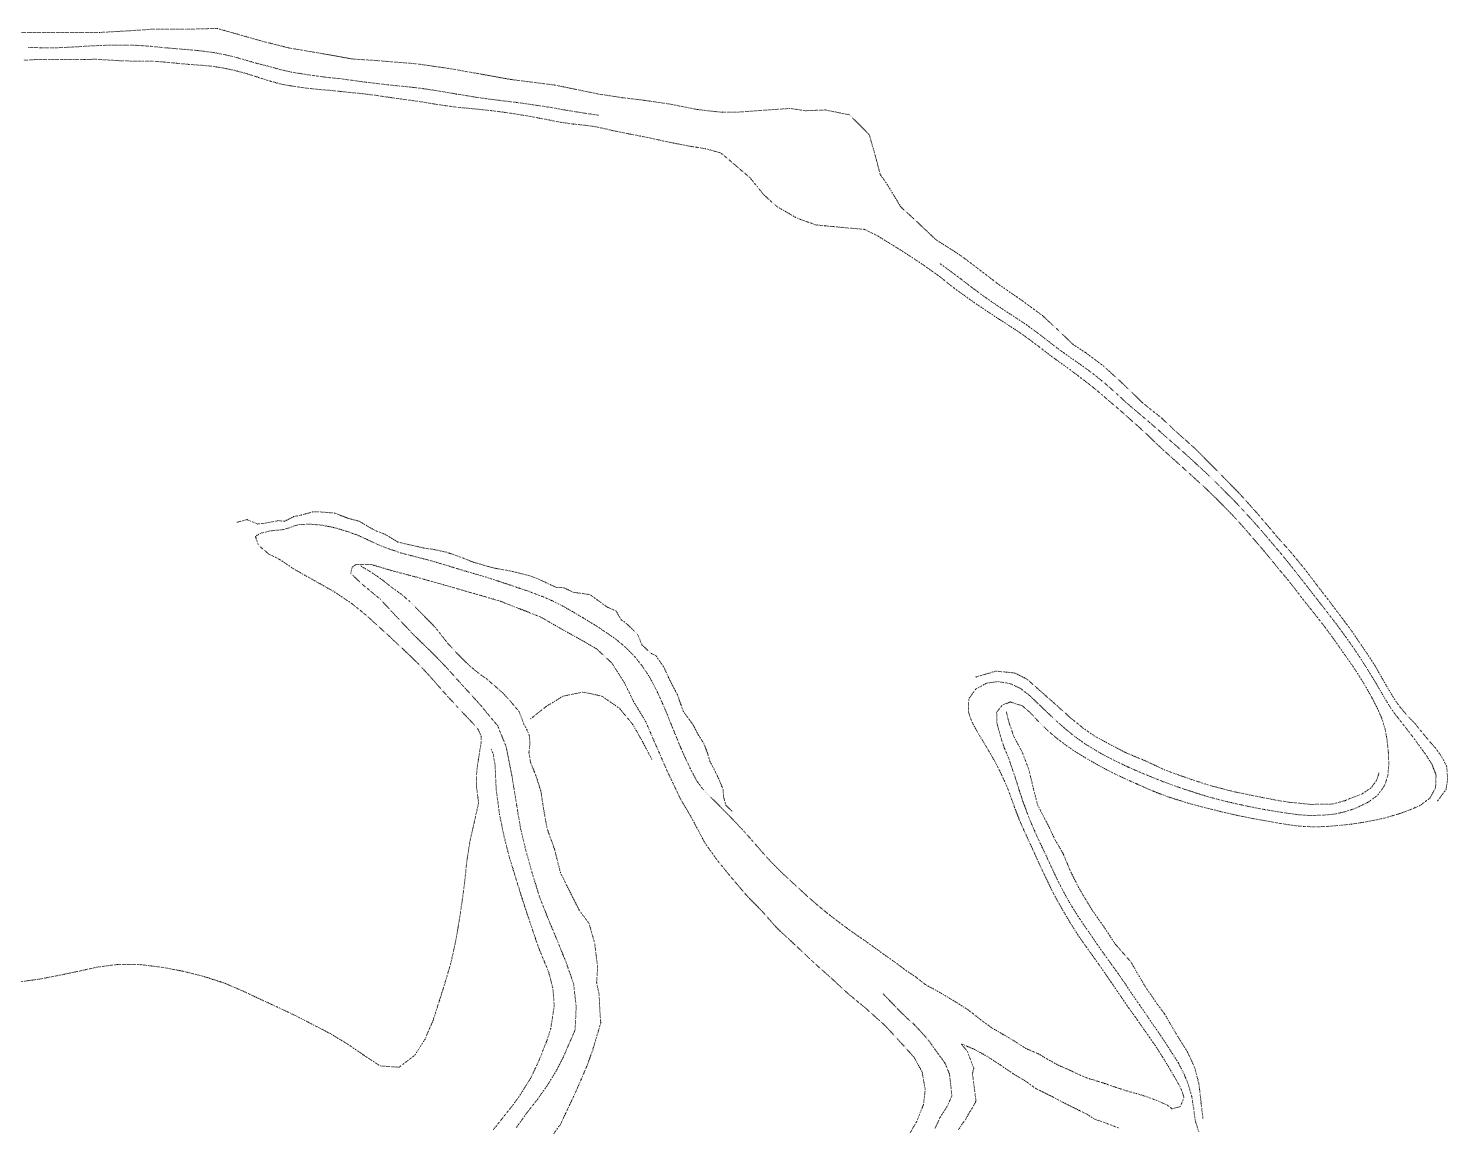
# Model space of a CAD drawing. Extents: x 682410 to 689460, y 7661803 to 7669124.
# Drawn here: x 687350 to 687881, y 7667859 to 7668270 of the extents above; entities that cross this region are included whole.
import ezdxf

# ---------------------------------------------------------------- set-up
doc = ezdxf.new("R2010")
doc.units = 0
doc.header["$MEASUREMENT"] = 0
doc.linetypes.add('DOT', pattern=[0.25, 0, -0.25])
doc.layers.add('02 TOE_Line', color=1, linetype='DOT', lineweight=20)

msp = doc.modelspace()

# ---------------------------------------------------------------- linework, layer by layer
at = {"layer": '02 TOE_Line'}
for points in [[(687877.37, 7667980.5, 4347.24), (687880.73, 7667985.01, 4346.11), (687881.32, 7667988.88, 4345.47), (687881.01, 7667993.58, 4344.84), (687878.97, 7667997.56, 4344.71), (687876.62, 7668000.69, 4344.66), (687873.37, 7668004.44, 4344.56), (687869.11, 7668009.68, 4344.11), (687865.98, 7668012.94, 4344.02), (687862.75, 7668016.84, 4343.91), (687860.6, 7668020.16, 4343.73), (687857.6, 7668025.24, 4343.37), (687853.8, 7668031.92, 4342.84), (687850.68, 7668036.63, 4342.63), (687847.85, 7668040.75, 4342.43), (687845.04, 7668044.88, 4342.17), (687840.22, 7668051.31, 4341.84), (687836.2, 7668056.62, 4341.48), (687832.17, 7668061.82, 4341.04), (687827.92, 7668067.42, 4340.36), (687822.79, 7668073.7, 4339.78), (687817.43, 7668079.69, 4339.32), (687814.12, 7668083.64, 4338.83), (687810.29, 7668088.12, 4338.31), (687804.04, 7668095.13, 4337.5), (687796.67, 7668102.69, 4336.41), (687787.01, 7668112.46, 4334.5), (687779.34, 7668119.29, 4333.23), (687774.39, 7668123.99, 4332.34), (687766.87, 7668130.01, 4331.6), (687759.67, 7668137.03, 4330.36), (687752.23, 7668143.82, 4329.35), (687745.7, 7668148.65, 4328.66), (687740.93, 7668151.8, 4328.29), (687735.54, 7668156.95, 4327.34), (687729.55, 7668162.55, 4326.45), (687721.52, 7668168.44, 4326.05), (687713.02, 7668174.29, 4325.94), (687706.62, 7668179.21, 4325.84), (687699.05, 7668184.95, 4325.75), (687696.75, 7668186.42, 4325.81), (687693.21, 7668188.68, 4325.91), (687689.66, 7668190.95, 4326.01), (687685.78, 7668194.63, 4325.62), (687681.39, 7668198.75, 4325.1), (687676.49, 7668203.26, 4324.44), (687673.94, 7668207.47, 4323.5), (687671.38, 7668211.67, 4322.48), (687668.82, 7668215.38, 4321.74), (687667.63, 7668219.8, 4320.49), (687666.43, 7668224.21, 4319.09), (687664.71, 7668230.23, 4317.29), (687661.02, 7668233.96, 4316.75), (687657.32, 7668237.69, 4316.1), (687652.76, 7668238.61, 4316.64), (687648.19, 7668239.52, 4317.19), (687640.79, 7668239.25, 4318.76), (687634.98, 7668240.1, 4319.6), (687628.6, 7668239.65, 4321.13), (687622.22, 7668239.2, 4322.49), (687615.84, 7668238.75, 4323.88), (687609.55, 7668238.65, 4325.19), (687604.97, 7668239.17, 4325.94), (687600.39, 7668239.68, 4326.68), (687597.13, 7668240.33, 4327.1), (687589.81, 7668241.77, 4328.04), (687579.03, 7668243.33, 4329.68), (687572.14, 7668244.13, 4330.75), (687563.37, 7668245.48, 4331.9), (687546.97, 7668248.84, 4333.65), (687530.49, 7668250.94, 4335.75), (687508.36, 7668254.92, 4337.62), (687495.29, 7668256.8, 4338.9), (687480.25, 7668258.03, 4340.74), (687471.15, 7668258.61, 4342.1), (687461.83, 7668260.29, 4342.8), (687447.16, 7668262.79, 4344.7), (687436.31, 7668265.55, 4346.15), (687427.74, 7668268, 4347.16), (687420.44, 7668270.08, 4347.61), (687408.27, 7668269.73, 4350), (687397.05, 7668269.83, 4351.95), (687387.08, 7668269.16, 4354.12), (687376.41, 7668268.55, 4355.77), (687345.57, 7668268.54, 4359.2)], [(687563.38, 7668237.54, 4335.9), (687558.47, 7668238.27, 4336.63), (687553.61, 7668239.04, 4337.24), (687549.58, 7668239.72, 4337.76), (687545.45, 7668240.47, 4338.36), (687541.23, 7668241.11, 4338.83), (687536.88, 7668241.74, 4339.35), (687532.52, 7668242.36, 4339.89), (687528.26, 7668242.86, 4340.42), (687523.29, 7668243.49, 4341.02), (687518.63, 7668244.08, 4341.61), (687514.32, 7668244.82, 4342.02), (687510.08, 7668245.5, 4342.43), (687505.93, 7668246.23, 4342.75), (687501.7, 7668246.9, 4343.18), (687497.62, 7668247.51, 4343.57), (687493.35, 7668248.06, 4343.98), (687488.55, 7668248.51, 4344.46), (687484.47, 7668248.95, 4344.86), (687480.29, 7668249.44, 4345.29), (687476.24, 7668249.9, 4345.82), (687471.46, 7668250.57, 4346.24), (687466.83, 7668251.22, 4346.7), (687461.97, 7668251.69, 4347.34), (687457.22, 7668252.32, 4347.88), (687452.53, 7668253.01, 4348.55), (687448.18, 7668253.72, 4348.99), (687443.94, 7668254.71, 4349.6), (687439.54, 7668255.9, 4350.15), (687434.82, 7668257.11, 4350.71), (687430.96, 7668258.23, 4351.22), (687426.96, 7668259.38, 4351.75), (687422.86, 7668260.34, 4352.24), (687418.8, 7668261.09, 4352.8), (687414.79, 7668261.59, 4353.24), (687409.86, 7668262.09, 4353.75), (687404.94, 7668262.5, 4354.23), (687400.15, 7668262.9, 4354.84), (687395.52, 7668263.38, 4355.36), (687390.83, 7668263.72, 4356), (687386.23, 7668263.82, 4356.63), (687381.77, 7668263.84, 4357.17), (687377.27, 7668263.7, 4357.77), (687372.86, 7668263.5, 4358.3), (687368.26, 7668263.21, 4358.87), (687363.66, 7668262.95, 4359.44), (687359.12, 7668262.78, 4360.13), (687354.29, 7668262.84, 4360.7), (687349.59, 7668262.96, 4361.36)], [(687346.5, 7667913, 4483.34), (687354, 7667914, 4481.72), (687361.63, 7667915.5, 4479.91), (687368.81, 7667917, 4478.05), (687375.69, 7667918.5, 4476.23), (687383.19, 7667919.5, 4474.42), (687391.19, 7667919.5, 4472.66), (687399.31, 7667918.5, 4470.98), (687407.5, 7667917, 4469.29), (687415.44, 7667915, 4467.75), (687423.12, 7667912.5, 4466.42), (687430.19, 7667909.5, 4465.32), (687436.56, 7667906.5, 4464.35), (687443.06, 7667903.5, 4463.36), (687449.44, 7667900.5, 4462.21), (687456.25, 7667897, 4460.84), (687463, 7667893.5, 4459.28), (687469.56, 7667889.5, 4457.66), (687475.38, 7667885.5, 4456.16), (687481.5, 7667881.5, 4454.87), (687488.62, 7667881, 4453.24), (687494.5, 7667885.5, 4451.27), (687498.31, 7667891.5, 4449.38), (687501.31, 7667898.5, 4447.62), (687503.56, 7667905.5, 4445.85), (687505.94, 7667913, 4444.14), (687508.12, 7667920.5, 4442.68), (687509.75, 7667928, 4441.19), (687511.06, 7667935.5, 4439.53), (687512.19, 7667943, 4437.98), (687513.19, 7667950.5, 4436.48), (687513.94, 7667958, 4434.88), (687515.12, 7667965.5, 4433.33), (687516.69, 7667972.5, 4431.84), (687518.38, 7667980, 4430.13), (687517.55, 7667986.45, 4428.77), (687517.56, 7667990.21, 4428.06), (687517.85, 7667993.2, 4427.43), (687518.55, 7667997.8, 4426.88), (687519.28, 7668002.27, 4426.16), (687519.36, 7668005.01, 4425.88), (687517.99, 7668007.94, 4425.67), (687510.58, 7668015.79, 4424.92), (687506.5, 7668020.21, 4424.45), (687499.86, 7668027.72, 4423.76), (687495.73, 7668032.17, 4423.43), (687492.5, 7668035.3, 4423.03), (687485.09, 7668042.26, 4422.12), (687476.27, 7668050.3, 4421.19), (687471.03, 7668054.54, 4420.7), (687464.2, 7668059.16, 4420.03), (687455.88, 7668063.81, 4419.53), (687449.12, 7668067.63, 4419.58), (687443.86, 7668071.19, 4419.33), (687439.69, 7668073.28, 4419.46), (687435.95, 7668076.49, 4419.51), (687434.78, 7668079.81, 4419.35), (687436.77, 7668081.02, 4419.21), (687440.4, 7668081.89, 4419.12), (687445.44, 7668082.38, 4419.01), (687451.06, 7668084.26, 4418.41), (687455.35, 7668084.38, 4418.41), (687459.47, 7668084.05, 4418.24), (687464.07, 7668083.18, 4418.11), (687468.23, 7668081.95, 4417.95), (687472.74, 7668080.41, 4417.7), (687476.67, 7668078.63, 4417.51), (687480.82, 7668076.71, 4417.3), (687485.4, 7668074.95, 4416.98), (687489.34, 7668073.6, 4416.73), (687493.53, 7668072.48, 4416.57), (687497.93, 7668071.38, 4416.44), (687502.46, 7668070.13, 4416.34), (687507, 7668068.78, 4416.21), (687511.55, 7668067.35, 4416.03), (687516.19, 7668066.02, 4415.87), (687520.88, 7668064.63, 4415.73), (687525.56, 7668063.12, 4415.57), (687530.11, 7668061.63, 4415.39), (687534.29, 7668060.2, 4415.21), (687538.24, 7668058.83, 4415.02), (687542.06, 7668057.4, 4414.82), (687545.83, 7668055.78, 4414.57), (687549.66, 7668053.84, 4414.42), (687553.56, 7668051.65, 4414.16), (687557.55, 7668049.29, 4413.82), (687561.66, 7668046.8, 4413.48), (687565.6, 7668044.2, 4413.21), (687569.48, 7668041.53, 4412.97), (687573.19, 7668038.49, 4412.78), (687576.68, 7668034.96, 4412.52), (687579.82, 7668031.07, 4412.25), (687582.52, 7668026.91, 4411.84), (687584.86, 7668022.58, 4411.48), (687586.88, 7668018.13, 4411.04), (687588.86, 7668013.58, 4410.6), (687590.74, 7668008.84, 4410.14), (687592.73, 7668004.02, 4409.58), (687594.23, 7668000.32, 4409.12), (687595.88, 7667996.63, 4408.61), (687597.67, 7667992.87, 4408.04), (687599.99, 7667988.44, 4407.76), (687602.24, 7667985.29, 4407), (687605.41, 7667982.08, 4406.31), (687608.85, 7667978.6, 4405.55), (687611.82, 7667975.61, 4404.95), (687614.83, 7667972.49, 4404.45), (687617.77, 7667969.35, 4404.08), (687620.63, 7667966.13, 4403.56), (687623.51, 7667962.84, 4403.08), (687626.31, 7667959.63, 4402.57), (687629.15, 7667956.63, 4402.16), (687632.12, 7667953.71, 4401.69), (687635.23, 7667950.83, 4401.18), (687638.42, 7667947.89, 4400.72), (687641.62, 7667944.95, 4400.19), (687644.98, 7667942.02, 4399.7), (687648.56, 7667939.01, 4399.21), (687652.34, 7667936.12, 4398.69), (687656.04, 7667933.31, 4398.22), (687659.84, 7667930.6, 4397.75), (687663.66, 7667927.96, 4397.18), (687667.39, 7667925.3, 4396.68), (687670.99, 7667922.68, 4396.21), (687674.46, 7667920.23, 4395.79), (687678.41, 7667917.28, 4395.32), (687682.27, 7667914.69, 4394.93), (687685.72, 7667911.95, 4394.49), (687690.29, 7667909.47, 4394.01), (687696.77, 7667905.64, 4392.46), (687701.87, 7667902.39, 4392.03), (687707.12, 7667898.27, 4391.64), (687710.57, 7667895.74, 4391.1), (687714.74, 7667893.36, 4390.67), (687718.98, 7667890.83, 4390.21), (687723.37, 7667888.01, 4389.75), (687727.97, 7667886.06, 4389.22), (687731.5, 7667883.96, 4388.67), (687735.74, 7667881.65, 4388.02), (687740.06, 7667879.77, 4387.4), (687744.16, 7667877.82, 4386.9), (687747.25, 7667876.66, 4386.44), (687752, 7667875.21, 4385.89), (687757.83, 7667873.19, 4385.36), (687760.88, 7667872.21, 4384.92), (687764.79, 7667871.11, 4384.52), (687768.05, 7667870.13, 4384.23), (687772.28, 7667868.61, 4384.05), (687776.3, 7667866.82, 4383.61), (687778.06, 7667865.42, 4383.66), (687781.24, 7667866.29, 4383.47), (687782.58, 7667869.74, 4383.04), (687781.31, 7667873.38, 4382.46), (687779.16, 7667877.1, 4381.88), (687776.75, 7667881.24, 4381.25), (687774.52, 7667884.88, 4380.56), (687772.08, 7667888.72, 4379.94), (687769.51, 7667892.42, 4379.42), (687766.97, 7667896.07, 4378.9), (687764.37, 7667899.76, 4378.32), (687761.73, 7667903.42, 4377.77), (687759.15, 7667907.19, 4377.24), (687756.47, 7667911.15, 4376.61), (687753.75, 7667915.08, 4376.07), (687751.01, 7667919.05, 4375.51), (687748.29, 7667922.86, 4375.12), (687745.61, 7667926.59, 4374.75), (687742.89, 7667930.45, 4374.4), (687740.35, 7667934.48, 4374), (687738.02, 7667938.38, 4373.74), (687735.81, 7667942.22, 4373.46), (687733.65, 7667946.15, 4373.14), (687731.68, 7667950.22, 4372.82), (687729.56, 7667954.61, 4372.52), (687727.83, 7667958.37, 4372.24), (687726.09, 7667962.26, 4371.97), (687724.28, 7667966.13, 4371.7), (687722.56, 7667969.91, 4371.51), (687720.92, 7667973.62, 4371.34), (687719.18, 7667978.15, 4371.14), (687717.59, 7667982.59, 4370.97), (687716.03, 7667986.64, 4370.67), (687714.23, 7667990.63, 4370.32), (687712.24, 7667994.6, 4369.97), (687710.1, 7667998.4, 4369.68), (687707.7, 7668002.47, 4369.37), (687705.42, 7668006.2, 4369.12), (687703.27, 7668010.1, 4368.92), (687701.81, 7668014.09, 4368.71), (687701.97, 7668018.92, 4368.61), (687704.59, 7668022.65, 4368.29), (687708.74, 7668024.87, 4367.75), (687712.88, 7668025.43, 4367.35), (687717.42, 7668024.71, 4366.99), (687721.32, 7668022.88, 4366.59), (687724.86, 7668020.12, 4366.05), (687728.08, 7668017.03, 4365.41), (687731.49, 7668013.78, 4364.69), (687735, 7668010.5, 4364.09), (687738.57, 7668007.34, 4363.5), (687741.78, 7668004.78, 4362.99), (687745.19, 7668002.35, 4362.41), (687748.95, 7668000.01, 4361.96), (687752.94, 7667997.7, 4361.43), (687757.19, 7667995.54, 4360.95), (687761.54, 7667993.48, 4360.52), (687765.86, 7667991.58, 4360.11), (687770.12, 7667989.83, 4359.72), (687774.37, 7667988.1, 4359.25), (687778.62, 7667986.53, 4358.78), (687782.83, 7667985.11, 4358.33), (687787.11, 7667983.71, 4357.88), (687791.29, 7667982.39, 4357.42), (687795.54, 7667981.24, 4356.97), (687799.88, 7667980.19, 4356.5), (687804.18, 7667979.22, 4356.07), (687808.47, 7667978.34, 4355.72), (687812.75, 7667977.51, 4355.37), (687817.05, 7667976.81, 4355), (687821.28, 7667976.13, 4354.59), (687825.4, 7667975.59, 4354.1), (687829.49, 7667975.29, 4353.55), (687834.39, 7667975.37, 4352.92), (687839, 7667975.81, 4352.36), (687843.21, 7667976.76, 4351.69), (687847.1, 7667978.11, 4351.03), (687851.33, 7667980.13, 4350.14), (687855.03, 7667982.75, 4349.26), (687857.68, 7667986.44, 4348.28), (687858.96, 7667990.25, 4347.56), (687859.32, 7667994.43, 4346.83), (687859.12, 7667998.93, 4346.1), (687858.65, 7668003.55, 4345.62), (687857.89, 7668007.73, 4345.24), (687856.66, 7668011.69, 4344.82), (687854.96, 7668015.54, 4344.48), (687852.95, 7668019.45, 4344.26), (687850.74, 7668023.39, 4344.01), (687848.34, 7668027.34, 4343.77), (687845.86, 7668031.13, 4343.55), (687843.28, 7668034.78, 4343.34), (687840.7, 7668038.44, 4343.13), (687838.06, 7668042.22, 4342.9), (687835.26, 7668045.98, 4342.71), (687832.36, 7668049.72, 4342.54), (687829.47, 7668053.32, 4342.37), (687826.53, 7668057.07, 4342.01), (687823.51, 7668060.97, 4341.6), (687820.98, 7668064.16, 4341.18), (687818.05, 7668067.62, 4340.8), (687815.25, 7668071.08, 4340.48), (687812.29, 7668074.63, 4340.11), (687809.17, 7668078.28, 4339.7), (687805.91, 7668082.08, 4339.29), (687803.14, 7668085.2, 4338.96), (687800.26, 7668088.31, 4338.64), (687797.22, 7668091.38, 4338.3), (687794.27, 7668094.38, 4337.89), (687791.35, 7668097.2, 4337.45), (687788.29, 7668100.03, 4336.99), (687785.23, 7668102.78, 4336.52), (687782.23, 7668105.5, 4336.11), (687778.59, 7668108.79, 4335.57), (687775.02, 7668111.99, 4334.95), (687771.73, 7668115.05, 4334.41), (687768.61, 7668118.12, 4333.95), (687765.52, 7668120.93, 4333.57), (687762.27, 7668123.81, 4333.2), (687758.85, 7668126.86, 4332.73), (687755.4, 7668129.81, 4332.36), (687752.02, 7668132.73, 4331.96), (687748.7, 7668135.52, 4331.61), (687745.16, 7668138.26, 4331.17), (687741.59, 7668140.97, 4330.75), (687738.11, 7668143.57, 4330.38), (687734.46, 7668146.14, 4330.07), (687731.08, 7668148.67, 4329.75), (687727.79, 7668151.22, 4329.66), (687723.9, 7668154.13, 4329.51), (687719.88, 7668156.97, 4329.34), (687716.3, 7668159.24, 4329.41), (687713.5, 7668161.08, 4329.43), (687710.7, 7668162.92, 4329.46), (687707.16, 7668165.29, 4329.46), (687703.61, 7668167.67, 4329.45), (687700.19, 7668170.13, 4329.44), (687696.76, 7668172.59, 4329.43), (687693.84, 7668174.91, 4329.35), (687690.93, 7668177.23, 4329.27), (687686.24, 7668180.57, 4329.25), (687681.33, 7668183.9, 4329.28), (687678.58, 7668185.66, 4329.22), (687675.82, 7668187.43, 4329.16), (687671.86, 7668189.88, 4329.17), (687667.9, 7668192.33, 4329.19), (687662.93, 7668194.82, 4328.97), (687656.99, 7668195.3, 4329.17), (687651.26, 7668195.84, 4329.16), (687647.96, 7668196.16, 4329.22), (687644.66, 7668196.49, 4329.28), (687641.08, 7668197.78, 4329.32), (687637.5, 7668199.07, 4329.36), (687633.77, 7668201.23, 4329.39), (687630.03, 7668203.4, 4329.41), (687627.62, 7668205.58, 4329.42), (687625.22, 7668207.76, 4329.42), (687622.62, 7668210.95, 4329.42), (687620.03, 7668214.14, 4329.41), (687616.43, 7668217.22, 4329.49), (687612.84, 7668220.29, 4329.58), (687609.05, 7668223.47, 4329.99), (687606.15, 7668224.25, 4330.25), (687603.25, 7668225.02, 4330.51), (687599.99, 7668225.55, 4330.92), (687596.74, 7668226.09, 4331.34), (687593.6, 7668226.7, 4331.8), (687590.45, 7668227.31, 4332.26), (687587.41, 7668227.97, 4332.69), (687584.36, 7668228.64, 4333.11), (687582.87, 7668228.96, 4333.29), (687578.87, 7668229.77, 4333.87), (687574.47, 7668230.63, 4334.36), (687570.37, 7668231.44, 4334.89), (687566.45, 7668232.31, 4335.26), (687562.28, 7668233.25, 4335.85), (687558.26, 7668233.8, 4336.49), (687553.9, 7668234.26, 4337.2), (687549.29, 7668234.89, 4337.84), (687544.79, 7668235.77, 4338.39), (687540.43, 7668236.6, 4338.91), (687536.3, 7668237.34, 4339.36), (687532.04, 7668238.05, 4339.88), (687527.92, 7668238.67, 4340.41), (687523.21, 7668239.26, 4340.99), (687518.66, 7668239.75, 4341.51), (687514.35, 7668240.16, 4341.96), (687510.27, 7668240.56, 4342.35), (687505.84, 7668241.14, 4342.63), (687501.82, 7668241.76, 4343.05), (687497.66, 7668242.47, 4343.5), (687493.18, 7668243.1, 4343.91), (687488.69, 7668243.72, 4344.41), (687484.44, 7668244.32, 4344.82), (687480.45, 7668244.92, 4345.26), (687475.83, 7668245.52, 4345.71), (687471.64, 7668245.95, 4346.19), (687467.29, 7668246.38, 4346.69), (687462.99, 7668246.86, 4347.23), (687458.58, 7668247.19, 4347.65), (687454.03, 7668247.69, 4348.27), (687449.47, 7668248.33, 4348.8), (687444.96, 7668249.08, 4349.41), (687440.41, 7668250.29, 4349.85), (687435.78, 7668251.77, 4350.39), (687431.27, 7668253.18, 4350.98), (687426.86, 7668254.39, 4351.61), (687422.57, 7668255.27, 4352.14), (687418.42, 7668255.93, 4352.72), (687414.01, 7668256.31, 4353.15), (687409.57, 7668256.62, 4353.71), (687405.13, 7668257.04, 4354.25), (687400.89, 7668257.46, 4354.74), (687396.79, 7668257.78, 4355.22), (687392.64, 7668257.81, 4355.64), (687388.59, 7668257.82, 4356.21), (687383.93, 7668257.98, 4356.87), (687379.88, 7668258.23, 4357.36), (687375.2, 7668258.5, 4357.95), (687370.71, 7668258.48, 4358.54), (687366.33, 7668258.43, 4359.03), (687361.81, 7668258.41, 4359.72), (687357.31, 7668258.38, 4360.3), (687352.65, 7668258.42, 4360.89), (687348.07, 7668258.11, 4361.51)], [(687788.12, 7667856.8, 4383.68), (687786.73, 7667861.26, 4383.51), (687786.23, 7667865.41, 4383.37), (687785.48, 7667870.06, 4383.01), (687784.3, 7667874.28, 4382.53), (687782.57, 7667878.53, 4381.95), (687780.36, 7667882.8, 4381.3), (687778.19, 7667886.19, 4380.71), (687775.93, 7667889.73, 4380.17), (687773.48, 7667893.44, 4379.63), (687770.91, 7667897.1, 4379.11), (687768.37, 7667900.81, 4378.56), (687765.8, 7667904.53, 4378.04), (687763.21, 7667908.27, 4377.42), (687760.64, 7667912.1, 4376.87), (687758, 7667915.99, 4376.39), (687755.28, 7667919.7, 4375.83), (687752.62, 7667923.42, 4375.33), (687750.11, 7667926.98, 4374.95), (687747.78, 7667930.43, 4374.62), (687745.37, 7667933.86, 4374.25), (687742.95, 7667937.45, 4374.01), (687740.69, 7667941.05, 4373.67), (687738.55, 7667944.75, 4373.39), (687736.59, 7667948.39, 4373.07), (687734.74, 7667952.09, 4372.8), (687733.04, 7667955.72, 4372.56), (687731.2, 7667959.67, 4372.27), (687729.22, 7667963.9, 4371.98), (687727.23, 7667968.1, 4371.69), (687725.41, 7667972.29, 4371.45), (687723.78, 7667976.46, 4371.24), (687722.25, 7667980.58, 4371.04), (687720.9, 7667984.68, 4370.84), (687719.65, 7667988.69, 4370.64), (687718.35, 7667992.53, 4370.37), (687716.8, 7667997, 4369.88), (687715.03, 7668001.22, 4369.51), (687713.72, 7668005.48, 4369.38), (687712.45, 7668009.97, 4368.77), (687712.42, 7668013.92, 4368.14), (687714.57, 7668016.68, 4367.25), (687717.61, 7668017.79, 4366.31), (687722.1, 7668016.3, 4365.66), (687725.14, 7668013.66, 4365.39), (687728.18, 7668010.39, 4364.79), (687731.65, 7668006.98, 4364.16), (687735.39, 7668003.85, 4363.55), (687739.36, 7668000.89, 4362.86), (687742.74, 7667998.66, 4362.37), (687746.29, 7667996.5, 4361.97), (687749.93, 7667994.43, 4361.55), (687753.62, 7667992.4, 4361.17), (687757.39, 7667990.54, 4360.82), (687761.13, 7667988.79, 4360.39), (687764.9, 7667987.11, 4360.02), (687768.63, 7667985.43, 4359.61), (687772.4, 7667983.86, 4359.24), (687776.21, 7667982.42, 4358.84), (687780.12, 7667981.15, 4358.42), (687784.06, 7667979.95, 4357.98), (687788.14, 7667978.83, 4357.54), (687792.22, 7667977.76, 4357.15), (687796.3, 7667976.76, 4356.72), (687800.41, 7667975.79, 4356.35), (687804.47, 7667974.92, 4356), (687808.51, 7667974.11, 4355.69), (687813.33, 7667973.24, 4355.17), (687818.06, 7667972.41, 4354.68), (687822.74, 7667971.65, 4354.25), (687827.36, 7667971.16, 4353.74), (687832.03, 7667971.03, 4353.21), (687836.57, 7667971.22, 4352.68), (687841.02, 7667971.58, 4352.12), (687845.44, 7667972.07, 4351.57), (687849.8, 7667972.73, 4351), (687854.15, 7667973.54, 4350.36), (687858.39, 7667974.5, 4349.72), (687862.5, 7667975.72, 4349.17), (687866.84, 7667977.23, 4348.66), (687870.96, 7667978.99, 4348.33), (687874.68, 7667981.79, 4347.96), (687876.82, 7667985.69, 4347.51), (687876.99, 7667990.45, 4347.08), (687875.46, 7667994.45, 4346.7), (687873.22, 7667997.96, 4346.4), (687870.75, 7668001.37, 4346.06), (687868.08, 7668004.98, 4345.66), (687865.09, 7668008.86, 4345.15), (687862.52, 7668012.1, 4344.81), (687860.09, 7668015.4, 4344.64), (687857.91, 7668018.95, 4344.4), (687855.71, 7668022.77, 4344.09), (687853.34, 7668026.73, 4343.86), (687850.82, 7668030.79, 4343.66), (687848.23, 7668034.86, 4343.4), (687845.46, 7668038.96, 4343.17), (687842.6, 7668042.97, 4342.99), (687839.67, 7668046.94, 4342.8), (687836.72, 7668050.77, 4342.59), (687833.78, 7668054.53, 4342.38), (687830.84, 7668058.33, 4342.08), (687827.81, 7668062.2, 4341.7), (687824.72, 7668066.12, 4341.24), (687821.52, 7668070.2, 4340.81), (687818.16, 7668074.26, 4340.4), (687814.84, 7668078.18, 4339.99), (687811.51, 7668082.08, 4339.53), (687808.14, 7668085.89, 4339.14), (687804.73, 7668089.6, 4338.78), (687801.33, 7668093.21, 4338.42), (687797.92, 7668096.63, 4338.02), (687794.57, 7668100, 4337.47), (687791.1, 7668103.35, 4336.91), (687787.53, 7668106.66, 4336.38), (687783.91, 7668109.98, 4335.83), (687780.14, 7668113.35, 4335.22), (687776.25, 7668116.71, 4334.58), (687773.24, 7668119.37, 4334.16), (687770.18, 7668122.07, 4333.8), (687767.12, 7668124.7, 4333.39), (687763.99, 7668127.31, 4332.95), (687760.93, 7668129.95, 4332.59), (687757.89, 7668132.74, 4332.22), (687754.86, 7668135.48, 4331.92), (687751.82, 7668138.11, 4331.59), (687747.62, 7668141.43, 4331.18), (687743.34, 7668144.5, 4330.71), (687739.1, 7668147.43, 4330.26), (687735.06, 7668150.36, 4330.01), (687731.15, 7668153.41, 4329.86), (687727.41, 7668156.27, 4329.67), (687723.55, 7668159.06, 4329.57), (687719.55, 7668161.73, 4329.49), (687715.43, 7668164.42, 4329.51), (687711.17, 7668167.23, 4329.49), (687707.02, 7668170.16, 4329.48), (687702.97, 7668173.19, 4329.51), (687698.98, 7668176.23, 4329.51), (687695.03, 7668179.2, 4329.42), (687691.05, 7668182.08, 4329.29)], [(687613.33, 7667976.86, 4403.53), (687610.98, 7667979.13, 4404.21), (687610.14, 7667982.19, 4404.31), (687609.98, 7667985.03, 4404.03), (687608.27, 7667989.13, 4404.12), (687606.57, 7667992.65, 4404.35), (687604.97, 7667995.65, 4404.65), (687604.21, 7667998.43, 4404.74), (687602.74, 7668002.16, 4405.26), (687600.66, 7668005.49, 4406.15), (687598.78, 7668009.16, 4406.98), (687595.16, 7668014.08, 4408.78), (687592.72, 7668020.73, 4409.35), (687590.04, 7668025.87, 4409.74), (687587.87, 7668030.66, 4410.21), (687584.8, 7668035.12, 4410.51), (687583.06, 7668035.95, 4410.76), (687579.6, 7668039.13, 4411.04), (687577.93, 7668043.16, 4410.53), (687573.71, 7668047.23, 4410.33), (687571.73, 7668048.6, 4410.25), (687569.98, 7668051.78, 4409.75), (687566.58, 7668053.33, 4410.19), (687560.09, 7668058.01, 4410.53), (687553.77, 7668058.9, 4412.06), (687550.34, 7668060.59, 4412.37), (687547.52, 7668060.69, 4413.08), (687540.93, 7668063.76, 4413.67), (687537.2, 7668065.16, 4413.56), (687530.55, 7668066.8, 4414.05), (687524.25, 7668067.93, 4414.35), (687516.58, 7668070.09, 4414.41), (687510.28, 7668072.54, 4414.81), (687506.38, 7668073.89, 4414.55), (687501.78, 7668074.87, 4414.86), (687497.71, 7668075.49, 4415.03), (687492.56, 7668076.67, 4415.51), (687488.15, 7668077.69, 4415.84), (687483.24, 7668080.66, 4415.73), (687479.67, 7668081.97, 4415.7), (687473.64, 7668085.5, 4415.22), (687469.57, 7668086.56, 4415.16), (687464.43, 7668088.56, 4414.78), (687459.53, 7668088.95, 4414.99), (687456.19, 7668088.97, 4415.05), (687452, 7668087.82, 4415.77), (687449.19, 7668087.22, 4416.08), (687445.69, 7668085.47, 4416.66), (687443.37, 7668085.71, 4416.79), (687438.47, 7668084.78, 4417.53), (687435.65, 7668084.45, 4417.79), (687431.65, 7668086.09, 4418.08), (687427.87, 7668085.09, 4418.91)], [(687680.07, 7667856.54, 4395.06), (687682.49, 7667860.68, 4395.52), (687685, 7667867.02, 4395.97), (687685.66, 7667872.58, 4396.44), (687684.51, 7667879.23, 4396.95), (687681.48, 7667884.72, 4397.31), (687675.28, 7667891.58, 4397.91), (687670.66, 7667896.55, 4398.36), (687663.77, 7667902.74, 4399.08), (687656.52, 7667908.76, 4399.55), (687651.55, 7667913.39, 4400.15), (687643.64, 7667920.45, 4400.95), (687637.73, 7667926.07, 4401.76), (687630.04, 7667933.2, 4402.5), (687624.75, 7667939.22, 4403.3), (687618.79, 7667945.32, 4404.07), (687613.1, 7667951.99, 4405.03), (687607.78, 7667958.5, 4405.95), (687603.17, 7667964.97, 4406.5), (687597.99, 7667974.71, 4407.26), (687593.9, 7667981.64, 4407.9), (687588.91, 7667992.19, 4408.81), (687584.38, 7668002.57, 4410.15), (687581, 7668010.36, 4410.89), (687576.41, 7668018.03, 4411.62), (687573.02, 7668024.95, 4412.23), (687568.27, 7668032.42, 4412.73), (687562.54, 7668037.71, 4413.16), (687556.24, 7668041.35, 4413.68), (687549.74, 7668044.94, 4414.3), (687541.51, 7668049.67, 4414.92), (687533.24, 7668052.92, 4415.32), (687526.47, 7668055.56, 4415.62), (687516.83, 7668058.37, 4415.99), (687505.13, 7668061.72, 4416.53), (687495.33, 7668064.5, 4416.78), (687486, 7668066.95, 4417.1), (687478.15, 7668069.29, 4417.48), (687472.54, 7668069.33, 4418.04), (687471.01, 7668068.27, 4418.66), (687470.5, 7668065.92, 4419.4), (687475.28, 7668061.47, 4420.42), (687481.51, 7668056.34, 4421.22), (687487.06, 7668050.37, 4421.88), (687494.13, 7668042.86, 4422.7), (687500.42, 7668036.8, 4423.33), (687506.65, 7668030.38, 4424.01), (687512.26, 7668024.14, 4424.52), (687519.13, 7668016.58, 4425.06), (687525.55, 7668008.84, 4425.52), (687528.72, 7668000.97, 4426.11), (687530.84, 7667990.21, 4426.92), (687532.66, 7667978.99, 4427.75), (687534.12, 7667970.33, 4428.41), (687536.01, 7667962.47, 4429.15), (687538.43, 7667953.77, 4429.89), (687541.27, 7667944.59, 4430.49), (687544.79, 7667935.75, 4431.03), (687548.29, 7667927.39, 4431.63), (687551.26, 7667919.97, 4432.24), (687553.96, 7667912.21, 4432.7), (687554.93, 7667903.82, 4433), (687554.54, 7667895.01, 4433.24), (687552.45, 7667890.17, 4433.19), (687550.04, 7667884.65, 4433.25), (687547.23, 7667879.2, 4433.27), (687543.88, 7667873.84, 4433.31), (687540.41, 7667868.94, 4433.4), (687536.26, 7667863.65, 4433.51), (687532.5, 7667858.35, 4433.63)], [(687474.32, 7668068.83, 4418.7), (687474.84, 7668068.34, 4418.9), (687477.95, 7668066.54, 4419.12), (687482.5, 7668063.38, 4419.1), (687485.59, 7668060.89, 4419.43), (687489.3, 7668058.25, 4419.75), (687492.72, 7668055.36, 4420.12), (687495.61, 7668052.42, 4420.49), (687502.14, 7668045.74, 4421.31), (687506.92, 7668039.66, 4422.17), (687511.12, 7668035.16, 4422.6), (687515.41, 7668030.96, 4422.97), (687518.94, 7668028.14, 4423.05), (687521.54, 7668026.31, 4423), (687524.06, 7668024.14, 4422.93), (687527.43, 7668021.19, 4422.85), (687530.23, 7668018.15, 4422.98), (687533.53, 7668014.2, 4423.06), (687535.37, 7668009.47, 4423.37), (687536.5, 7668007.32, 4423.23), (687537.47, 7668005.05, 4423.28), (687537.56, 7668001.8, 4423.7), (687537.23, 7667998.74, 4424.11), (687537.81, 7667995.27, 4424.2), (687539.83, 7667990.25, 4424), (687541.72, 7667984.36, 4423.87), (687542.38, 7667979.74, 4424.19), (687544.02, 7667970.47, 4424.62), (687546.86, 7667962.51, 4425.07), (687549.01, 7667953.91, 4426.03), (687552.97, 7667945.96, 4426.04), (687556.08, 7667939.78, 4426.2), (687559.77, 7667934.83, 4426.02), (687561.84, 7667927.52, 4427.25), (687562.96, 7667918.51, 4429.31), (687562.59, 7667912.72, 4430.46), (687563.53, 7667908.24, 4430.67), (687563.77, 7667902.43, 4430.73), (687564.15, 7667897.59, 4430.45), (687561.08, 7667887.3, 4430), (687558.83, 7667881.17, 4430.35), (687554.48, 7667871.09, 4429.27), (687549.02, 7667859.59, 4426.91), (687538.75, 7667845.38, 4425.92)], [(687704.59, 7668027.15, 4368.14), (687712.11, 7668029.33, 4366.48), (687719.14, 7668028.68, 4365.24), (687723.8, 7668026.32, 4364.9), (687731.25, 7668019.74, 4364.37), (687734.96, 7668016.48, 4363.34), (687740, 7668011.91, 4362.35), (687744.87, 7668007.98, 4361.55), (687748.98, 7668005.09, 4360.76), (687755.57, 7668001.53, 4359.52), (687760.76, 7667998.82, 4358.97), (687769.19, 7667995.28, 4358.35), (687775.28, 7667992.36, 4358.07), (687779.72, 7667990.77, 4357.39), (687785.51, 7667988.72, 4356.63), (687792.1, 7667986.57, 4355.92), (687801.08, 7667984.24, 4355.23), (687807.23, 7667982.97, 4354.84), (687817.35, 7667980.98, 4353.85), (687822.27, 7667980.21, 4353.27), (687830.13, 7667979.44, 4352.5), (687838.35, 7667979.59, 4351.48), (687842.48, 7667980.7, 4350.79), (687849.44, 7667983.47, 4349.7), (687852.76, 7667985.73, 4348.92), (687854.69, 7667988.45, 4348.28), (687855.68, 7667991.38, 4347.76)], [(687537.88, 7668011.5, 4422.73), (687543.56, 7668016, 4421.15), (687550, 7668020, 4419.36), (687557.5, 7668021.5, 4417.72), (687564.5, 7668020, 4416.49), (687571.06, 7668015.5, 4415.2), (687576.06, 7668009.5, 4413.94), (687579.75, 7668003, 4412.68), (687583.44, 7667996, 4411.43)], [(687789.7, 7667861.69, 4383.41), (687788.91, 7667868.32, 4383.02), (687788.19, 7667874.8, 4381.88), (687786.55, 7667880.98, 4380.63), (687783.78, 7667886.91, 4379.5), (687779.92, 7667893.08, 4378.46), (687775.28, 7667901, 4376.93), (687772.37, 7667904.93, 4376.46), (687768.25, 7667910.94, 4375.54), (687764.84, 7667916.64, 4374.48), (687762.8, 7667920.32, 4373.78), (687756.82, 7667927.14, 4373.34), (687752.63, 7667933.51, 4372.57), (687748.11, 7667939.98, 4372.01), (687743.33, 7667947.91, 4371.31), (687740.27, 7667953.95, 4370.76), (687737.17, 7667961.3, 4370.01), (687734.37, 7667966, 4370.05), (687732.18, 7667970.71, 4369.71), (687727.79, 7667979.14, 4369.87), (687726.15, 7667985.49, 4369.17), (687724.49, 7667992.47, 4368.4), (687721.79, 7667999.47, 4367.92), (687718.88, 7668004.79, 4367.93), (687716.95, 7668010.4, 4367.37), (687716.48, 7668012.31, 4367.21), (687716.05, 7668014.26, 4367.12)], [(687523.14, 7667999.98, 4426.38), (687523.85, 7667998.43, 4426.43), (687524.56, 7667994.07, 4426.67), (687524.95, 7667985.23, 4427.3), (687526.22, 7667975.67, 4427.76), (687527.91, 7667967.51, 4428.5), (687529.8, 7667959.97, 4429.09), (687534.52, 7667944.67, 4430.23), (687537.05, 7667936.99, 4430.72), (687540.71, 7667926.12, 4431.35), (687544.65, 7667916.56, 4432.1), (687546.21, 7667910.54, 4432.64), (687546.71, 7667903.89, 4432.89), (687545.4, 7667895.48, 4432.97), (687544.02, 7667891.1, 4433.13), (687540.86, 7667883.2, 4433.29), (687537.88, 7667876.92, 4433.18), (687534.33, 7667871.19, 4433.33), (687531.48, 7667867.13, 4433.29), (687526.35, 7667860.7, 4433.56), (687523.79, 7667857.42, 4433.63)], [(687689.25, 7667857.88, 4395.72), (687691.21, 7667862.16, 4396.09), (687693.8, 7667866.16, 4396.34), (687695.61, 7667870.16, 4396.71), (687695.2, 7667874.67, 4396.88), (687694.73, 7667878.54, 4397.18), (687692.99, 7667882.65, 4397.32), (687689.82, 7667886.96, 4397.59), (687687.02, 7667890.93, 4397.74), (687684.34, 7667893.98, 4397.93), (687681.61, 7667896.91, 4398.11), (687677.98, 7667900.19, 4398.42), (687675.18, 7667902.98, 4398.72), (687672.41, 7667905.87, 4398.94), (687669.77, 7667908.62, 4399.17)], [(687698.16, 7667857.64, 4393.36), (687699.7, 7667860.04, 4393.52), (687700.84, 7667861.5, 4393.5), (687702.44, 7667864.44, 4393.61), (687703.26, 7667865.61, 4393.5), (687704.69, 7667868.35, 4393.53), (687703.34, 7667878.74, 4394.2), (687703.86, 7667880.5, 4393.8), (687701.53, 7667886.82, 4393.75), (687699.09, 7667889.77, 4394.11), (687703.54, 7667887.96, 4393.53), (687709.07, 7667884.95, 4392.67), (687713.59, 7667881.99, 4391.87), (687718.7, 7667878.49, 4390.92), (687722.85, 7667876.04, 4390.19), (687727.12, 7667873, 4389.4), (687733.44, 7667869.87, 4388.42), (687736.99, 7667867.96, 4387.85), (687741.62, 7667865.66, 4387.14), (687746.05, 7667863.5, 4386.49), (687749.03, 7667861.57, 4385.96), (687753.34, 7667860.1, 4385.46), (687758.16, 7667858.23, 4384.74)]]:
    msp.add_polyline3d(points, dxfattribs=at)

doc.saveas('drawing.dxf')
